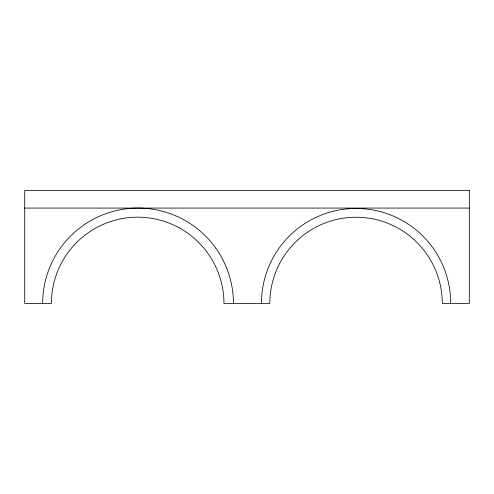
<?xml version="1.0" encoding="UTF-8"?>
<svg xmlns="http://www.w3.org/2000/svg" width="494" height="494" viewBox="0 0 494 494"><rect width="100%" height="100%" fill="white"/><g stroke="black" fill="none" stroke-linecap="round" stroke-linejoin="round"><path stroke-width="0.74" d="M24.7 208.073L469.3 208.073M261.517 303.464A94.564 94.564 0 0 1 356.088 208.449A94.564 94.564 0 0 1 450.651 303.464M42.669 303.464A95.391 95.391 0 0 1 138.054 208.073A95.391 95.391 0 0 1 233.446 303.464M469.3 190.536L24.7 190.536L24.7 303.464L51.382 303.464A86.277 86.277 0 0 1 137.659 217.187A86.277 86.277 0 0 1 223.943 303.464L269.823 303.464A86.228 86.228 0 0 1 356.051 217.237A86.228 86.228 0 0 1 442.278 303.464L469.3 303.464L469.3 190.536"/></g></svg>
